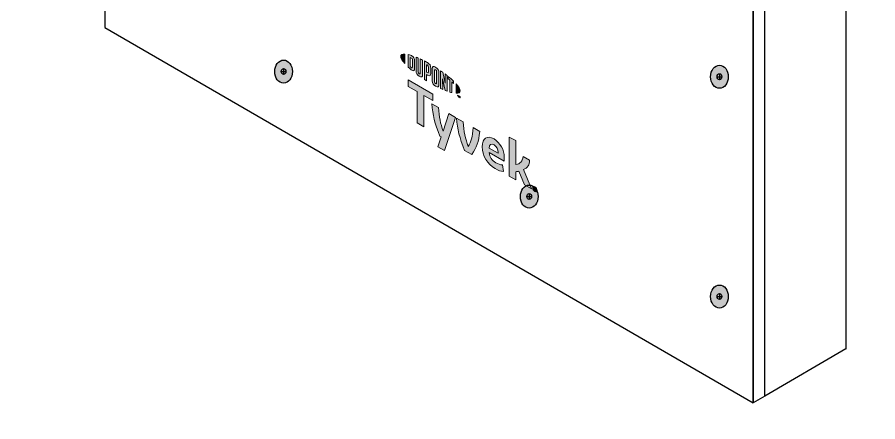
# Model space of a CAD drawing. Extents: x -1279 to 5791, y -3809 to 1769.
# Drawn here: x -799.8 to -443.1, y -3066.6 to -2898.9 of the extents above; entities that cross this region are included whole.
import ezdxf

# ---------------------------------------------------------------- set-up
doc = ezdxf.new("R2010")
doc.units = 0
doc.header["$MEASUREMENT"] = 0
for name, color, linetype, lineweight in [('G-ANNO-TTLB', 7, 'Continuous', 0), ('TYVEK', 7, 'Continuous', 0), ('X-REF - TRACED', 7, 'Continuous', 0)]:
    doc.layers.add(name, color=color, linetype=linetype, lineweight=lineweight)

# ---------------------------------------------------------------- blocks, each defined once
blk = doc.blocks.new('Block_107')
at = {"layer": 'TYVEK', "true_color": 0x003b71, "transparency": 33554687}
h = blk.add_hatch(color=156, dxfattribs=at)
h.dxf.hatch_style = 2
edge = h.paths.add_edge_path()
edge.add_ellipse((-689.4, -2921.45), major_axis=(0, 4.78), ratio=0.766948, start_angle=0, end_angle=360)
h = blk.add_hatch(color=156, dxfattribs=at)
h.dxf.hatch_style = 2
edge = h.paths.add_edge_path()
edge.add_ellipse((-508.73, -2923.59), major_axis=(0, 4.78), ratio=0.766948, start_angle=0, end_angle=360)
h = blk.add_hatch(color=156, dxfattribs=at)
h.dxf.hatch_style = 2
edge = h.paths.add_edge_path()
edge.add_ellipse((-587.6, -2973.26), major_axis=(0, 4.78), ratio=0.766948, start_angle=0, end_angle=360)
h = blk.add_hatch(color=156, dxfattribs=at)
h.dxf.hatch_style = 2
edge = h.paths.add_edge_path()
edge.add_ellipse((-508.73, -3014.7), major_axis=(0, 4.78), ratio=0.766948, start_angle=0, end_angle=360)
at = {"layer": 'TYVEK', "color": 18, "lineweight": 25, "true_color": 0x080808}
for p, q in [((-689.4, -2920.18), (-689.4, -2922.65)), ((-690.37, -2921.42), (-688.42, -2921.42)), ((-509.7, -2923.56), (-507.75, -2923.56)), ((-508.73, -2922.33), (-508.73, -2924.8)), ((-588.58, -2973.23), (-586.63, -2973.23)), ((-587.6, -2971.99), (-587.6, -2974.46)), ((-508.73, -3013.44), (-508.73, -3015.91)), ((-509.7, -3014.67), (-507.75, -3014.67))]:
    blk.add_line(p, q, dxfattribs=at)
at = {"layer": 'TYVEK', "color": 18, "lineweight": 25, "true_color": 0x000000}
for centre in [(-689.4, -2921.45), (-508.73, -2923.59), (-587.6, -2973.26), (-508.73, -3014.7)]:
    blk.add_ellipse(centre, major_axis=(0, 4.78), ratio=0.766948, dxfattribs=at)
at = {"layer": 'TYVEK', "color": 18, "lineweight": 25, "true_color": 0x080808}
for centre in [(-689.4, -2921.42), (-508.73, -2923.56), (-587.6, -2973.23), (-508.73, -3014.67)]:
    blk.add_ellipse(centre, major_axis=(0, 1.23), ratio=0.788846, dxfattribs=at)
blk = doc.blocks.new('Block_471')
at = {"layer": 'X-REF - TRACED', "true_color": 0x848484, "transparency": 33554687}
h = blk.add_hatch(color=252, dxfattribs=at)
h.dxf.hatch_style = 2
edge = h.paths.add_edge_path()
edge.add_spline(control_points=[(-640.86, -2915.19), (-640.86, -2915.92), (-640.25, -2916.95), (-639.18, -2918.14), (-639.18, -2918.14), (-639.18, -2914.2), (-639.18, -2914.2), (-640.25, -2914.16), (-640.86, -2914.48), (-640.86, -2915.19)], knot_values=[0, 0, 0, 0, 1, 1, 1, 2, 2, 2, 3, 3, 3, 3], degree=3, periodic=0)
h = blk.add_hatch(color=252, dxfattribs=at)
h.dxf.hatch_style = 2
edge = h.paths.add_edge_path()
edge.add_spline(control_points=[(-635.97, -2919.62), (-635.97, -2919.93), (-636.13, -2919.94), (-636.32, -2919.83), (-636.47, -2919.74), (-636.7, -2919.55), (-636.88, -2919.38), (-636.88, -2919.38), (-636.88, -2915.61), (-636.88, -2915.61), (-636.7, -2915.66), (-636.47, -2915.73), (-636.32, -2915.82), (-636.13, -2915.93), (-635.97, -2916.12), (-635.97, -2916.42), (-635.97, -2916.42), (-635.97, -2919.62), (-635.97, -2919.62)], knot_values=[0, 0, 0, 0, 1, 1, 1, 2, 2, 2, 3, 3, 3, 4, 4, 4, 5, 5, 5, 6, 6, 6, 6], degree=3, periodic=0)
edge = h.paths.add_edge_path()
edge.add_spline(control_points=[(-636.2, -2914.91), (-636.49, -2914.73), (-636.92, -2914.59), (-637.7, -2914.41), (-637.7, -2914.41), (-637.7, -2919.64), (-637.7, -2919.64), (-637.02, -2920.27), (-636.49, -2920.71), (-636.2, -2920.88), (-635.51, -2921.28), (-635.12, -2921.02), (-635.12, -2920.25), (-635.12, -2920.25), (-635.12, -2916.78), (-635.12, -2916.78), (-635.12, -2916.01), (-635.51, -2915.3), (-636.2, -2914.91)], knot_values=[0, 0, 0, 0, 1, 1, 1, 2, 2, 2, 3, 3, 3, 4, 4, 4, 5, 5, 5, 6, 6, 6, 6], degree=3, periodic=0)
h = blk.add_hatch(color=252, dxfattribs=at)
h.dxf.hatch_style = 2
edge = h.paths.add_edge_path()
edge.add_spline(control_points=[(-632.73, -2922.11), (-632.73, -2922.41), (-632.82, -2922.55), (-633.15, -2922.31), (-633.47, -2922.08), (-633.56, -2921.88), (-633.56, -2921.52), (-633.56, -2921.52), (-633.56, -2915.83), (-633.56, -2915.83), (-633.78, -2915.73), (-634.25, -2915.53), (-634.46, -2915.45), (-634.46, -2915.45), (-634.46, -2921.2), (-634.46, -2921.2), (-634.46, -2922.12), (-634.07, -2922.7), (-633.15, -2923.35), (-632.31, -2923.95), (-631.79, -2923.76), (-631.79, -2922.74), (-631.79, -2922.74), (-631.79, -2916.66), (-631.79, -2916.66), (-631.97, -2916.57), (-632.54, -2916.3), (-632.73, -2916.21), (-632.73, -2916.21), (-632.73, -2922.11), (-632.73, -2922.11)], knot_values=[0, 0, 0, 0, 1, 1, 1, 2, 2, 2, 3, 3, 3, 4, 4, 4, 5, 5, 5, 6, 6, 6, 7, 7, 7, 8, 8, 8, 9, 9, 9, 10, 10, 10, 10], degree=3, periodic=0)
h = blk.add_hatch(color=252, dxfattribs=at)
h.dxf.hatch_style = 2
edge = h.paths.add_edge_path()
edge.add_spline(control_points=[(-629.31, -2921.58), (-629.31, -2921.91), (-629.41, -2922.02), (-629.79, -2921.8), (-629.79, -2921.8), (-630.12, -2921.61), (-630.12, -2921.61), (-630.12, -2921.61), (-630.12, -2918.59), (-630.12, -2918.59), (-629.98, -2918.67), (-629.9, -2918.71), (-629.81, -2918.76), (-629.4, -2919), (-629.31, -2919.23), (-629.31, -2919.57), (-629.31, -2919.57), (-629.31, -2921.58), (-629.31, -2921.58)], knot_values=[0, 0, 0, 0, 1, 1, 1, 2, 2, 2, 3, 3, 3, 4, 4, 4, 5, 5, 5, 6, 6, 6, 6], degree=3, periodic=0)
edge = h.paths.add_edge_path()
edge.add_spline(control_points=[(-629.75, -2917.73), (-629.92, -2917.63), (-630.51, -2917.31), (-631.06, -2917.03), (-631.06, -2917.03), (-631.06, -2924.69), (-631.06, -2924.69), (-630.87, -2924.81), (-630.39, -2925.12), (-630.12, -2925.28), (-630.12, -2925.28), (-630.12, -2922.68), (-630.12, -2922.68), (-630.12, -2922.68), (-629.75, -2922.89), (-629.75, -2922.89), (-628.77, -2923.45), (-628.36, -2923.18), (-628.36, -2922.21), (-628.36, -2922.21), (-628.36, -2919.96), (-628.36, -2919.96), (-628.36, -2919.01), (-628.82, -2918.27), (-629.75, -2917.73)], knot_values=[0, 0, 0, 0, 1, 1, 1, 2, 2, 2, 3, 3, 3, 4, 4, 4, 5, 5, 5, 6, 6, 6, 7, 7, 7, 8, 8, 8, 8], degree=3, periodic=0)
h = blk.add_hatch(color=252, dxfattribs=at)
h.dxf.hatch_style = 2
edge = h.paths.add_edge_path()
edge.add_spline(control_points=[(-625.96, -2926.19), (-625.96, -2926.49), (-626.05, -2926.6), (-626.38, -2926.42), (-626.72, -2926.23), (-626.82, -2926.01), (-626.82, -2925.7), (-626.82, -2925.7), (-626.82, -2920.93), (-626.82, -2920.93), (-626.82, -2920.61), (-626.72, -2920.49), (-626.38, -2920.7), (-626.05, -2920.91), (-625.96, -2921.12), (-625.96, -2921.42), (-625.96, -2921.42), (-625.96, -2926.19), (-625.96, -2926.19)], knot_values=[0, 0, 0, 0, 1, 1, 1, 2, 2, 2, 3, 3, 3, 4, 4, 4, 5, 5, 5, 6, 6, 6, 6], degree=3, periodic=0)
edge = h.paths.add_edge_path()
edge.add_spline(control_points=[(-626.38, -2919.63), (-627.25, -2919.08), (-627.77, -2919.22), (-627.77, -2920.23), (-627.77, -2920.23), (-627.77, -2925.24), (-627.77, -2925.24), (-627.77, -2926.3), (-627.3, -2927.01), (-626.38, -2927.49), (-625.48, -2927.97), (-625.01, -2927.85), (-625.01, -2926.72), (-625.01, -2926.72), (-625.01, -2921.94), (-625.01, -2921.94), (-625.01, -2920.86), (-625.44, -2920.23), (-626.38, -2919.63)], knot_values=[0, 0, 0, 0, 1, 1, 1, 2, 2, 2, 3, 3, 3, 4, 4, 4, 5, 5, 5, 6, 6, 6, 6], degree=3, periodic=0)
h = blk.add_hatch(color=252, dxfattribs=at)
h.dxf.hatch_style = 2
edge = h.paths.add_edge_path()
edge.add_spline(control_points=[(-622.41, -2926.19), (-622.41, -2926.19), (-623.45, -2921.7), (-623.45, -2921.7), (-623.73, -2921.49), (-624.08, -2921.25), (-624.34, -2921.07), (-624.34, -2921.07), (-624.34, -2928.41), (-624.34, -2928.41), (-624.15, -2928.5), (-623.68, -2928.71), (-623.44, -2928.82), (-623.44, -2928.82), (-623.51, -2924.45), (-623.51, -2924.45), (-623.51, -2924.45), (-622.41, -2929.24), (-622.41, -2929.24), (-622.18, -2929.33), (-621.83, -2929.46), (-621.61, -2929.54), (-621.61, -2929.54), (-621.61, -2923.09), (-621.61, -2923.09), (-621.84, -2922.9), (-622.27, -2922.57), (-622.47, -2922.42), (-622.47, -2922.42), (-622.41, -2926.19), (-622.41, -2926.19)], knot_values=[0, 0, 0, 0, 1, 1, 1, 2, 2, 2, 3, 3, 3, 4, 4, 4, 5, 5, 5, 6, 6, 6, 7, 7, 7, 8, 8, 8, 9, 9, 9, 10, 10, 10, 10], degree=3, periodic=0)
h = blk.add_hatch(color=252, dxfattribs=at)
h.dxf.hatch_style = 2
edge = h.paths.add_edge_path()
edge.add_spline(control_points=[(-621.14, -2924.49), (-620.91, -2924.67), (-620.68, -2924.85), (-620.46, -2925.04), (-620.46, -2925.04), (-620.46, -2929.92), (-620.46, -2929.92), (-620.26, -2929.99), (-619.88, -2930.09), (-619.62, -2930.15), (-619.62, -2930.15), (-619.62, -2925.75), (-619.62, -2925.75), (-619.38, -2925.97), (-619.15, -2926.17), (-618.94, -2926.36), (-618.94, -2926.36), (-618.94, -2925.42), (-618.94, -2925.42), (-619.6, -2924.77), (-620.31, -2924.15), (-621.14, -2923.47), (-621.14, -2923.47), (-621.14, -2924.49), (-621.14, -2924.49)], knot_values=[0, 0, 0, 0, 1, 1, 1, 2, 2, 2, 3, 3, 3, 4, 4, 4, 5, 5, 5, 6, 6, 6, 7, 7, 7, 8, 8, 8, 8], degree=3, periodic=0)
h = blk.add_hatch(color=252, dxfattribs=at)
h.dxf.hatch_style = 2
edge = h.paths.add_edge_path()
edge.add_spline(control_points=[(-616.25, -2929.4), (-616.25, -2930.12), (-616.86, -2930.45), (-617.93, -2930.41), (-617.93, -2930.41), (-617.93, -2926.47), (-617.93, -2926.47), (-616.86, -2927.66), (-616.25, -2928.68), (-616.25, -2929.4)], knot_values=[0, 0, 0, 0, 1, 1, 1, 2, 2, 2, 3, 3, 3, 3], degree=3, periodic=0)
h = blk.add_hatch(color=252, dxfattribs=at)
h.dxf.hatch_style = 2
edge = h.paths.add_edge_path()
edge.add_spline(control_points=[(-616.75, -2931.49), (-616.75, -2931.49), (-616.65, -2931.54), (-616.65, -2931.54), (-616.65, -2931.54), (-616.5, -2931.9), (-616.5, -2931.9), (-616.5, -2931.9), (-616.35, -2931.72), (-616.35, -2931.72), (-616.35, -2931.72), (-616.25, -2931.77), (-616.25, -2931.77), (-616.25, -2931.77), (-616.25, -2932.34), (-616.25, -2932.34), (-616.25, -2932.34), (-616.34, -2932.29), (-616.34, -2932.29), (-616.34, -2932.29), (-616.34, -2931.88), (-616.34, -2931.88), (-616.34, -2931.88), (-616.49, -2932.07), (-616.49, -2932.07), (-616.49, -2932.07), (-616.5, -2932.06), (-616.5, -2932.06), (-616.5, -2932.06), (-616.66, -2931.7), (-616.66, -2931.7), (-616.66, -2931.7), (-616.66, -2932.11), (-616.66, -2932.11), (-616.66, -2932.11), (-616.75, -2932.05), (-616.75, -2932.05), (-616.75, -2932.05), (-616.75, -2931.49), (-616.75, -2931.49)], knot_values=[0, 0, 0, 0, 1, 1, 1, 2, 2, 2, 3, 3, 3, 4, 4, 4, 5, 5, 5, 6, 6, 6, 7, 7, 7, 8, 8, 8, 9, 9, 9, 10, 10, 10, 11, 11, 11, 12, 12, 12, 13, 13, 13, 13], degree=3, periodic=0)
edge = h.paths.add_edge_path()
edge.add_spline(control_points=[(-617.1, -2931.38), (-617.1, -2931.38), (-617.26, -2931.29), (-617.26, -2931.29), (-617.26, -2931.29), (-617.26, -2931.19), (-617.26, -2931.19), (-617.26, -2931.19), (-616.86, -2931.42), (-616.86, -2931.42), (-616.86, -2931.42), (-616.86, -2931.52), (-616.86, -2931.52), (-616.86, -2931.52), (-617.01, -2931.44), (-617.01, -2931.44), (-617.01, -2931.44), (-617.01, -2931.9), (-617.01, -2931.9), (-617.01, -2931.9), (-617.1, -2931.85), (-617.1, -2931.85), (-617.1, -2931.85), (-617.1, -2931.38), (-617.1, -2931.38)], knot_values=[0, 0, 0, 0, 1, 1, 1, 2, 2, 2, 3, 3, 3, 4, 4, 4, 5, 5, 5, 6, 6, 6, 7, 7, 7, 8, 8, 8, 8], degree=3, periodic=0)
at = {"layer": 'X-REF - TRACED'}
for points, knots in [([(-640.86, -2915.19), (-640.86, -2915.92), (-640.25, -2916.95), (-639.18, -2918.14), (-639.18, -2918.14), (-639.18, -2914.2), (-639.18, -2914.2), (-640.25, -2914.16), (-640.86, -2914.48), (-640.86, -2915.19)], [0, 0, 0, 0, 1, 1, 1, 2, 2, 2, 3, 3, 3, 3]), ([(-636.2, -2914.91), (-636.49, -2914.73), (-636.92, -2914.59), (-637.7, -2914.41), (-637.7, -2914.41), (-637.7, -2919.64), (-637.7, -2919.64), (-637.02, -2920.27), (-636.49, -2920.71), (-636.2, -2920.88), (-635.51, -2921.28), (-635.12, -2921.02), (-635.12, -2920.25), (-635.12, -2920.25), (-635.12, -2916.78), (-635.12, -2916.78), (-635.12, -2916.01), (-635.51, -2915.3), (-636.2, -2914.91)], [0, 0, 0, 0, 1, 1, 1, 2, 2, 2, 3, 3, 3, 4, 4, 4, 5, 5, 5, 6, 6, 6, 6]), ([(-635.97, -2919.62), (-635.97, -2919.93), (-636.13, -2919.94), (-636.32, -2919.83), (-636.47, -2919.74), (-636.7, -2919.55), (-636.88, -2919.38), (-636.88, -2919.38), (-636.88, -2915.61), (-636.88, -2915.61), (-636.7, -2915.66), (-636.47, -2915.73), (-636.32, -2915.82), (-636.13, -2915.93), (-635.97, -2916.12), (-635.97, -2916.42), (-635.97, -2916.42), (-635.97, -2919.62), (-635.97, -2919.62)], [0, 0, 0, 0, 1, 1, 1, 2, 2, 2, 3, 3, 3, 4, 4, 4, 5, 5, 5, 6, 6, 6, 6]), ([(-632.73, -2922.11), (-632.73, -2922.41), (-632.82, -2922.55), (-633.15, -2922.31), (-633.47, -2922.08), (-633.56, -2921.88), (-633.56, -2921.52), (-633.56, -2921.52), (-633.56, -2915.83), (-633.56, -2915.83), (-633.78, -2915.73), (-634.25, -2915.53), (-634.46, -2915.45), (-634.46, -2915.45), (-634.46, -2921.2), (-634.46, -2921.2), (-634.46, -2922.12), (-634.07, -2922.7), (-633.15, -2923.35), (-632.31, -2923.95), (-631.79, -2923.76), (-631.79, -2922.74), (-631.79, -2922.74), (-631.79, -2916.66), (-631.79, -2916.66), (-631.97, -2916.57), (-632.54, -2916.3), (-632.73, -2916.21), (-632.73, -2916.21), (-632.73, -2922.11), (-632.73, -2922.11)], [0, 0, 0, 0, 1, 1, 1, 2, 2, 2, 3, 3, 3, 4, 4, 4, 5, 5, 5, 6, 6, 6, 7, 7, 7, 8, 8, 8, 9, 9, 9, 10, 10, 10, 10]), ([(-629.75, -2917.73), (-629.92, -2917.63), (-630.51, -2917.31), (-631.06, -2917.03), (-631.06, -2917.03), (-631.06, -2924.69), (-631.06, -2924.69), (-630.87, -2924.81), (-630.39, -2925.12), (-630.12, -2925.28), (-630.12, -2925.28), (-630.12, -2922.68), (-630.12, -2922.68), (-630.12, -2922.68), (-629.75, -2922.89), (-629.75, -2922.89), (-628.77, -2923.45), (-628.36, -2923.18), (-628.36, -2922.21), (-628.36, -2922.21), (-628.36, -2919.96), (-628.36, -2919.96), (-628.36, -2919.01), (-628.82, -2918.27), (-629.75, -2917.73)], [0, 0, 0, 0, 1, 1, 1, 2, 2, 2, 3, 3, 3, 4, 4, 4, 5, 5, 5, 6, 6, 6, 7, 7, 7, 8, 8, 8, 8]), ([(-629.31, -2921.58), (-629.31, -2921.91), (-629.41, -2922.02), (-629.79, -2921.8), (-629.79, -2921.8), (-630.12, -2921.61), (-630.12, -2921.61), (-630.12, -2921.61), (-630.12, -2918.59), (-630.12, -2918.59), (-629.98, -2918.67), (-629.9, -2918.71), (-629.81, -2918.76), (-629.4, -2919), (-629.31, -2919.23), (-629.31, -2919.57), (-629.31, -2919.57), (-629.31, -2921.58), (-629.31, -2921.58)], [0, 0, 0, 0, 1, 1, 1, 2, 2, 2, 3, 3, 3, 4, 4, 4, 5, 5, 5, 6, 6, 6, 6]), ([(-626.38, -2919.63), (-627.25, -2919.08), (-627.77, -2919.22), (-627.77, -2920.23), (-627.77, -2920.23), (-627.77, -2925.24), (-627.77, -2925.24), (-627.77, -2926.3), (-627.3, -2927.01), (-626.38, -2927.49), (-625.48, -2927.97), (-625.01, -2927.85), (-625.01, -2926.72), (-625.01, -2926.72), (-625.01, -2921.94), (-625.01, -2921.94), (-625.01, -2920.86), (-625.44, -2920.23), (-626.38, -2919.63)], [0, 0, 0, 0, 1, 1, 1, 2, 2, 2, 3, 3, 3, 4, 4, 4, 5, 5, 5, 6, 6, 6, 6]), ([(-625.96, -2926.19), (-625.96, -2926.49), (-626.05, -2926.6), (-626.38, -2926.42), (-626.72, -2926.23), (-626.82, -2926.01), (-626.82, -2925.7), (-626.82, -2925.7), (-626.82, -2920.93), (-626.82, -2920.93), (-626.82, -2920.61), (-626.72, -2920.49), (-626.38, -2920.7), (-626.05, -2920.91), (-625.96, -2921.12), (-625.96, -2921.42), (-625.96, -2921.42), (-625.96, -2926.19), (-625.96, -2926.19)], [0, 0, 0, 0, 1, 1, 1, 2, 2, 2, 3, 3, 3, 4, 4, 4, 5, 5, 5, 6, 6, 6, 6]), ([(-622.41, -2926.19), (-622.41, -2926.19), (-623.45, -2921.7), (-623.45, -2921.7), (-623.73, -2921.49), (-624.08, -2921.25), (-624.34, -2921.07), (-624.34, -2921.07), (-624.34, -2928.41), (-624.34, -2928.41), (-624.15, -2928.5), (-623.68, -2928.71), (-623.44, -2928.82), (-623.44, -2928.82), (-623.51, -2924.45), (-623.51, -2924.45), (-623.51, -2924.45), (-622.41, -2929.24), (-622.41, -2929.24), (-622.18, -2929.33), (-621.83, -2929.46), (-621.61, -2929.54), (-621.61, -2929.54), (-621.61, -2923.09), (-621.61, -2923.09), (-621.84, -2922.9), (-622.27, -2922.57), (-622.47, -2922.42), (-622.47, -2922.42), (-622.41, -2926.19), (-622.41, -2926.19)], [0, 0, 0, 0, 1, 1, 1, 2, 2, 2, 3, 3, 3, 4, 4, 4, 5, 5, 5, 6, 6, 6, 7, 7, 7, 8, 8, 8, 9, 9, 9, 10, 10, 10, 10]), ([(-621.14, -2924.49), (-620.91, -2924.67), (-620.68, -2924.85), (-620.46, -2925.04), (-620.46, -2925.04), (-620.46, -2929.92), (-620.46, -2929.92), (-620.26, -2929.99), (-619.88, -2930.09), (-619.62, -2930.15), (-619.62, -2930.15), (-619.62, -2925.75), (-619.62, -2925.75), (-619.38, -2925.97), (-619.15, -2926.17), (-618.94, -2926.36), (-618.94, -2926.36), (-618.94, -2925.42), (-618.94, -2925.42), (-619.6, -2924.77), (-620.31, -2924.15), (-621.14, -2923.47), (-621.14, -2923.47), (-621.14, -2924.49), (-621.14, -2924.49)], [0, 0, 0, 0, 1, 1, 1, 2, 2, 2, 3, 3, 3, 4, 4, 4, 5, 5, 5, 6, 6, 6, 7, 7, 7, 8, 8, 8, 8]), ([(-616.25, -2929.4), (-616.25, -2930.12), (-616.86, -2930.45), (-617.93, -2930.41), (-617.93, -2930.41), (-617.93, -2926.47), (-617.93, -2926.47), (-616.86, -2927.66), (-616.25, -2928.68), (-616.25, -2929.4)], [0, 0, 0, 0, 1, 1, 1, 2, 2, 2, 3, 3, 3, 3]), ([(-617.1, -2931.38), (-617.1, -2931.38), (-617.26, -2931.29), (-617.26, -2931.29), (-617.26, -2931.29), (-617.26, -2931.19), (-617.26, -2931.19), (-617.26, -2931.19), (-616.86, -2931.42), (-616.86, -2931.42), (-616.86, -2931.42), (-616.86, -2931.52), (-616.86, -2931.52), (-616.86, -2931.52), (-617.01, -2931.44), (-617.01, -2931.44), (-617.01, -2931.44), (-617.01, -2931.9), (-617.01, -2931.9), (-617.01, -2931.9), (-617.1, -2931.85), (-617.1, -2931.85), (-617.1, -2931.85), (-617.1, -2931.38), (-617.1, -2931.38)], [0, 0, 0, 0, 1, 1, 1, 2, 2, 2, 3, 3, 3, 4, 4, 4, 5, 5, 5, 6, 6, 6, 7, 7, 7, 8, 8, 8, 8]), ([(-616.75, -2931.49), (-616.75, -2931.49), (-616.65, -2931.54), (-616.65, -2931.54), (-616.65, -2931.54), (-616.5, -2931.9), (-616.5, -2931.9), (-616.5, -2931.9), (-616.35, -2931.72), (-616.35, -2931.72), (-616.35, -2931.72), (-616.25, -2931.77), (-616.25, -2931.77), (-616.25, -2931.77), (-616.25, -2932.34), (-616.25, -2932.34), (-616.25, -2932.34), (-616.34, -2932.29), (-616.34, -2932.29), (-616.34, -2932.29), (-616.34, -2931.88), (-616.34, -2931.88), (-616.34, -2931.88), (-616.49, -2932.07), (-616.49, -2932.07), (-616.49, -2932.07), (-616.5, -2932.06), (-616.5, -2932.06), (-616.5, -2932.06), (-616.66, -2931.7), (-616.66, -2931.7), (-616.66, -2931.7), (-616.66, -2932.11), (-616.66, -2932.11), (-616.66, -2932.11), (-616.75, -2932.05), (-616.75, -2932.05), (-616.75, -2932.05), (-616.75, -2931.49), (-616.75, -2931.49)], [0, 0, 0, 0, 1, 1, 1, 2, 2, 2, 3, 3, 3, 4, 4, 4, 5, 5, 5, 6, 6, 6, 7, 7, 7, 8, 8, 8, 9, 9, 9, 10, 10, 10, 11, 11, 11, 12, 12, 12, 13, 13, 13, 13])]:
    blk.add_open_spline(points, degree=3, knots=knots, dxfattribs=at)
blk = doc.blocks.new('Block_475')
at = {"layer": 'X-REF - TRACED', "true_color": 0x848484, "transparency": 33554687}
h = blk.add_hatch(color=252, dxfattribs=at)
h.dxf.hatch_style = 2
h.paths.add_polyline_path([(-627.6, -2930.73), (-637.7, -2924.9), (-637.7, -2927.64), (-634.05, -2929.75), (-634.05, -2942.74), (-631.25, -2944.36), (-631.25, -2931.36), (-627.6, -2933.47)])
h = blk.add_hatch(color=252, dxfattribs=at)
h.dxf.hatch_style = 2
edge = h.paths.add_edge_path()
edge.add_spline(control_points=[(-610.81, -2944.67), (-610.99, -2948.41), (-611.73, -2950.59), (-612.89, -2952.46), (-614.01, -2949.28), (-614.73, -2946.25), (-614.95, -2942.28), (-614.95, -2942.28), (-617.68, -2940.71), (-617.68, -2940.71), (-617.38, -2945.4), (-616.5, -2948.81), (-614.38, -2954.1), (-614.38, -2954.1), (-611.38, -2955.83), (-611.38, -2955.83), (-609.34, -2952.94), (-608.5, -2950.53), (-608.1, -2946.23), (-608.1, -2946.23), (-610.81, -2944.67), (-610.81, -2944.67)], knot_values=[0, 0, 0, 0, 1, 1, 1, 2, 2, 2, 3, 3, 3, 4, 4, 4, 5, 5, 5, 6, 6, 6, 7, 7, 7, 7], degree=3, periodic=0)
h = blk.add_hatch(color=252, dxfattribs=at)
h.dxf.hatch_style = 2
edge = h.paths.add_edge_path()
edge.add_spline(control_points=[(-604.24, -2953.12), (-604.24, -2953.12), (-600.51, -2955.27), (-600.51, -2955.27), (-600.51, -2955.27), (-600.51, -2955), (-600.51, -2955), (-600.51, -2953.74), (-601.1, -2952.48), (-602.18, -2951.86), (-603.32, -2951.2), (-604.06, -2951.69), (-604.24, -2953.12)], knot_values=[0, 0, 0, 0, 1, 1, 1, 2, 2, 2, 3, 3, 3, 4, 4, 4, 4], degree=3, periodic=0)
edge = h.paths.add_edge_path()
edge.add_spline(control_points=[(-598.3, -2962.89), (-599.16, -2962.84), (-600.44, -2962.42), (-601.73, -2961.67), (-604.89, -2959.85), (-607.05, -2956.31), (-607.05, -2952.58), (-607.05, -2949), (-605.06, -2947.72), (-602.18, -2949.38), (-599.61, -2950.87), (-597.92, -2953.93), (-597.92, -2956.95), (-597.92, -2957.62), (-597.96, -2958.18), (-598, -2958.61), (-598, -2958.61), (-604.2, -2955.03), (-604.2, -2955.03), (-603.95, -2956.98), (-603.02, -2958.32), (-601.46, -2959.22), (-600.49, -2959.78), (-599.57, -2960.06), (-598.73, -2960.15), (-598.73, -2960.15), (-598.3, -2962.89), (-598.3, -2962.89)], knot_values=[0, 0, 0, 0, 1, 1, 1, 2, 2, 2, 3, 3, 3, 4, 4, 4, 5, 5, 5, 6, 6, 6, 7, 7, 7, 8, 8, 8, 9, 9, 9, 9], degree=3, periodic=0)
h = blk.add_hatch(color=252, dxfattribs=at)
h.dxf.hatch_style = 2
edge = h.paths.add_edge_path()
edge.add_spline(control_points=[(-589.9, -2962.09), (-589.9, -2962.09), (-586.65, -2970.11), (-586.65, -2970.11), (-586.65, -2970.11), (-589.59, -2968.41), (-589.59, -2968.41), (-589.59, -2968.41), (-591.84, -2962.73), (-591.84, -2962.73), (-592.26, -2962.83), (-592.69, -2962.91), (-593.16, -2962.98), (-593.16, -2962.98), (-593.16, -2966.35), (-593.16, -2966.35), (-593.16, -2966.35), (-595.87, -2964.79), (-595.87, -2964.79), (-595.87, -2964.79), (-595.87, -2948.67), (-595.87, -2948.67), (-595.87, -2948.67), (-593.16, -2950.07), (-593.16, -2950.07), (-593.16, -2950.07), (-593.16, -2959.99), (-593.16, -2959.99), (-591.32, -2959.68), (-590.41, -2958.63), (-590.1, -2956.63), (-590.1, -2956.63), (-587.41, -2958.18), (-587.41, -2958.18), (-587.47, -2960.08), (-588.33, -2961.31), (-589.9, -2962.09)], knot_values=[0, 0, 0, 0, 1, 1, 1, 2, 2, 2, 3, 3, 3, 4, 4, 4, 5, 5, 5, 6, 6, 6, 7, 7, 7, 8, 8, 8, 9, 9, 9, 10, 10, 10, 11, 11, 11, 12, 12, 12, 12], degree=3, periodic=0)
at = {"layer": 'X-REF - TRACED'}
blk.add_lwpolyline([(-627.6, -2930.73), (-637.7, -2924.9), (-637.7, -2927.64), (-634.05, -2929.75), (-634.05, -2942.74), (-631.25, -2944.36), (-631.25, -2931.36), (-627.6, -2933.47)], close=True, dxfattribs=at)
for points, knots in [([(-610.81, -2944.67), (-610.99, -2948.41), (-611.73, -2950.59), (-612.89, -2952.46), (-614.01, -2949.28), (-614.73, -2946.25), (-614.95, -2942.28), (-614.95, -2942.28), (-617.68, -2940.71), (-617.68, -2940.71), (-617.38, -2945.4), (-616.5, -2948.81), (-614.38, -2954.1), (-614.38, -2954.1), (-611.38, -2955.83), (-611.38, -2955.83), (-609.34, -2952.94), (-608.5, -2950.53), (-608.1, -2946.23), (-608.1, -2946.23), (-610.81, -2944.67), (-610.81, -2944.67)], [0, 0, 0, 0, 1, 1, 1, 2, 2, 2, 3, 3, 3, 4, 4, 4, 5, 5, 5, 6, 6, 6, 7, 7, 7, 7]), ([(-598.3, -2962.89), (-599.16, -2962.84), (-600.44, -2962.42), (-601.73, -2961.67), (-604.89, -2959.85), (-607.05, -2956.31), (-607.05, -2952.58), (-607.05, -2949), (-605.06, -2947.72), (-602.18, -2949.38), (-599.61, -2950.87), (-597.92, -2953.93), (-597.92, -2956.95), (-597.92, -2957.62), (-597.96, -2958.18), (-598, -2958.61), (-598, -2958.61), (-604.2, -2955.03), (-604.2, -2955.03), (-603.95, -2956.98), (-603.02, -2958.32), (-601.46, -2959.22), (-600.49, -2959.78), (-599.57, -2960.06), (-598.73, -2960.15), (-598.73, -2960.15), (-598.3, -2962.89), (-598.3, -2962.89)], [0, 0, 0, 0, 1, 1, 1, 2, 2, 2, 3, 3, 3, 4, 4, 4, 5, 5, 5, 6, 6, 6, 7, 7, 7, 8, 8, 8, 9, 9, 9, 9]), ([(-589.9, -2962.09), (-589.9, -2962.09), (-586.65, -2970.11), (-586.65, -2970.11), (-586.65, -2970.11), (-589.59, -2968.41), (-589.59, -2968.41), (-589.59, -2968.41), (-591.84, -2962.73), (-591.84, -2962.73), (-592.26, -2962.83), (-592.69, -2962.91), (-593.16, -2962.98), (-593.16, -2962.98), (-593.16, -2966.35), (-593.16, -2966.35), (-593.16, -2966.35), (-595.87, -2964.79), (-595.87, -2964.79), (-595.87, -2964.79), (-595.87, -2948.67), (-595.87, -2948.67), (-595.87, -2948.67), (-593.16, -2950.07), (-593.16, -2950.07), (-593.16, -2950.07), (-593.16, -2959.99), (-593.16, -2959.99), (-591.32, -2959.68), (-590.41, -2958.63), (-590.1, -2956.63), (-590.1, -2956.63), (-587.41, -2958.18), (-587.41, -2958.18), (-587.47, -2960.08), (-588.33, -2961.31), (-589.9, -2962.09)], [0, 0, 0, 0, 1, 1, 1, 2, 2, 2, 3, 3, 3, 4, 4, 4, 5, 5, 5, 6, 6, 6, 7, 7, 7, 8, 8, 8, 9, 9, 9, 10, 10, 10, 11, 11, 11, 12, 12, 12, 12]), ([(-604.24, -2953.12), (-604.24, -2953.12), (-600.51, -2955.27), (-600.51, -2955.27), (-600.51, -2955.27), (-600.51, -2955), (-600.51, -2955), (-600.51, -2953.74), (-601.1, -2952.48), (-602.18, -2951.86), (-603.32, -2951.2), (-604.06, -2951.69), (-604.24, -2953.12)], [0, 0, 0, 0, 1, 1, 1, 2, 2, 2, 3, 3, 3, 4, 4, 4, 4])]:
    blk.add_open_spline(points, degree=3, knots=knots, dxfattribs=at)
blk = doc.blocks.new('Block_474')
at = {"layer": 'X-REF - TRACED', "true_color": 0x848484, "transparency": 33554687}
h = blk.add_hatch(color=252, dxfattribs=at)
h.dxf.hatch_style = 2
edge = h.paths.add_edge_path()
edge.add_spline(control_points=[(-620.86, -2938.87), (-620.86, -2938.87), (-623.29, -2946.11), (-623.29, -2946.11), (-624.33, -2943.08), (-625, -2940.15), (-625.2, -2936.36), (-625.2, -2936.36), (-627.93, -2934.79), (-627.93, -2934.79), (-627.64, -2939.48), (-626.75, -2942.89), (-624.63, -2948.18), (-624.63, -2948.18), (-624.09, -2948.49), (-624.09, -2948.49), (-624.09, -2948.49), (-625.48, -2952.64), (-625.48, -2952.64), (-625.48, -2952.64), (-622.77, -2954.2), (-622.77, -2954.2), (-622.77, -2954.2), (-618.16, -2940.43), (-618.16, -2940.43), (-618.16, -2940.43), (-620.86, -2938.87), (-620.86, -2938.87)], knot_values=[0, 0, 0, 0, 1, 1, 1, 2, 2, 2, 3, 3, 3, 4, 4, 4, 5, 5, 5, 6, 6, 6, 7, 7, 7, 8, 8, 8, 9, 9, 9, 9], degree=3, periodic=0)
at = {"layer": 'X-REF - TRACED'}
blk.add_open_spline([(-620.86, -2938.87), (-620.86, -2938.87), (-623.29, -2946.11), (-623.29, -2946.11), (-624.33, -2943.08), (-625, -2940.15), (-625.2, -2936.36), (-625.2, -2936.36), (-627.93, -2934.79), (-627.93, -2934.79), (-627.64, -2939.48), (-626.75, -2942.89), (-624.63, -2948.18), (-624.63, -2948.18), (-624.09, -2948.49), (-624.09, -2948.49), (-624.09, -2948.49), (-625.48, -2952.64), (-625.48, -2952.64), (-625.48, -2952.64), (-622.77, -2954.2), (-622.77, -2954.2), (-622.77, -2954.2), (-618.16, -2940.43), (-618.16, -2940.43), (-618.16, -2940.43), (-620.86, -2938.87), (-620.86, -2938.87)], degree=3, knots=[0, 0, 0, 0, 1, 1, 1, 2, 2, 2, 3, 3, 3, 4, 4, 4, 5, 5, 5, 6, 6, 6, 7, 7, 7, 8, 8, 8, 9, 9, 9, 9], dxfattribs=at)
blk.add_blockref('Block_475', (0, 0), dxfattribs=at)
blk = doc.blocks.new('Block_476')
at = {"layer": 'X-REF - TRACED', "true_color": 0x848484, "transparency": 33554687}
h = blk.add_hatch(color=252, dxfattribs=at)
h.dxf.hatch_style = 2
edge = h.paths.add_edge_path()
edge.add_spline(control_points=[(-585.35, -2969.8), (-585.35, -2969.8), (-585.35, -2970.1), (-585.35, -2970.1), (-585.35, -2970.1), (-585.24, -2970.16), (-585.24, -2970.16), (-585.13, -2970.22), (-585.07, -2970.22), (-585.07, -2970.11), (-585.07, -2970), (-585.13, -2969.93), (-585.24, -2969.87), (-585.24, -2969.87), (-585.35, -2969.8), (-585.35, -2969.8)], knot_values=[0, 0, 0, 0, 1, 1, 1, 2, 2, 2, 3, 3, 3, 4, 4, 4, 5, 5, 5, 5], degree=3, periodic=0)
edge = h.paths.add_edge_path()
edge.add_spline(control_points=[(-585.54, -2969.5), (-585.54, -2969.5), (-585.24, -2969.68), (-585.24, -2969.68), (-585, -2969.82), (-584.88, -2970.01), (-584.88, -2970.22), (-584.88, -2970.36), (-584.94, -2970.43), (-585.05, -2970.42), (-585, -2970.58), (-584.92, -2970.75), (-584.82, -2970.94), (-584.82, -2970.94), (-585.05, -2970.8), (-585.05, -2970.8), (-585.13, -2970.63), (-585.2, -2970.49), (-585.25, -2970.34), (-585.25, -2970.34), (-585.35, -2970.28), (-585.35, -2970.28), (-585.35, -2970.28), (-585.35, -2970.63), (-585.35, -2970.63), (-585.35, -2970.63), (-585.54, -2970.52), (-585.54, -2970.52), (-585.54, -2970.52), (-585.54, -2969.5), (-585.54, -2969.5)], knot_values=[0, 0, 0, 0, 1, 1, 1, 2, 2, 2, 3, 3, 3, 4, 4, 4, 5, 5, 5, 6, 6, 6, 7, 7, 7, 8, 8, 8, 9, 9, 9, 10, 10, 10, 10], degree=3, periodic=0)
edge = h.paths.add_edge_path()
edge.add_spline(control_points=[(-585.23, -2969.42), (-585.65, -2969.18), (-585.9, -2969.32), (-585.9, -2969.83), (-585.9, -2970.34), (-585.65, -2970.76), (-585.23, -2971), (-584.8, -2971.25), (-584.55, -2971.11), (-584.55, -2970.6), (-584.55, -2970.09), (-584.8, -2969.67), (-585.23, -2969.42)], knot_values=[0, 0, 0, 0, 1, 1, 1, 2, 2, 2, 3, 3, 3, 4, 4, 4, 4], degree=3, periodic=0)
edge = h.paths.add_edge_path()
edge.add_spline(control_points=[(-585.23, -2969.22), (-584.7, -2969.52), (-584.35, -2970.11), (-584.35, -2970.72), (-584.35, -2971.32), (-584.7, -2971.5), (-585.23, -2971.2), (-585.76, -2970.89), (-586.1, -2970.32), (-586.1, -2969.71), (-586.1, -2969.1), (-585.75, -2968.91), (-585.23, -2969.22)], knot_values=[0, 0, 0, 0, 1, 1, 1, 2, 2, 2, 3, 3, 3, 4, 4, 4, 4], degree=3, periodic=0)
at = {"layer": 'X-REF - TRACED'}
for points, knots in [([(-585.23, -2969.22), (-584.7, -2969.52), (-584.35, -2970.11), (-584.35, -2970.72), (-584.35, -2971.32), (-584.7, -2971.5), (-585.23, -2971.2), (-585.76, -2970.89), (-586.1, -2970.32), (-586.1, -2969.71), (-586.1, -2969.1), (-585.75, -2968.91), (-585.23, -2969.22)], [0, 0, 0, 0, 1, 1, 1, 2, 2, 2, 3, 3, 3, 4, 4, 4, 4]), ([(-585.23, -2969.42), (-585.65, -2969.18), (-585.9, -2969.32), (-585.9, -2969.83), (-585.9, -2970.34), (-585.65, -2970.76), (-585.23, -2971), (-584.8, -2971.25), (-584.55, -2971.11), (-584.55, -2970.6), (-584.55, -2970.09), (-584.8, -2969.67), (-585.23, -2969.42)], [0, 0, 0, 0, 1, 1, 1, 2, 2, 2, 3, 3, 3, 4, 4, 4, 4]), ([(-585.54, -2969.5), (-585.54, -2969.5), (-585.24, -2969.68), (-585.24, -2969.68), (-585, -2969.82), (-584.88, -2970.01), (-584.88, -2970.22), (-584.88, -2970.36), (-584.94, -2970.43), (-585.05, -2970.42), (-585, -2970.58), (-584.92, -2970.75), (-584.82, -2970.94), (-584.82, -2970.94), (-585.05, -2970.8), (-585.05, -2970.8), (-585.13, -2970.63), (-585.2, -2970.49), (-585.25, -2970.34), (-585.25, -2970.34), (-585.35, -2970.28), (-585.35, -2970.28), (-585.35, -2970.28), (-585.35, -2970.63), (-585.35, -2970.63), (-585.35, -2970.63), (-585.54, -2970.52), (-585.54, -2970.52), (-585.54, -2970.52), (-585.54, -2969.5), (-585.54, -2969.5)], [0, 0, 0, 0, 1, 1, 1, 2, 2, 2, 3, 3, 3, 4, 4, 4, 5, 5, 5, 6, 6, 6, 7, 7, 7, 8, 8, 8, 9, 9, 9, 10, 10, 10, 10]), ([(-585.35, -2969.8), (-585.35, -2969.8), (-585.35, -2970.1), (-585.35, -2970.1), (-585.35, -2970.1), (-585.24, -2970.16), (-585.24, -2970.16), (-585.13, -2970.22), (-585.07, -2970.22), (-585.07, -2970.11), (-585.07, -2970), (-585.13, -2969.93), (-585.24, -2969.87), (-585.24, -2969.87), (-585.35, -2969.8), (-585.35, -2969.8)], [0, 0, 0, 0, 1, 1, 1, 2, 2, 2, 3, 3, 3, 4, 4, 4, 5, 5, 5, 5])]:
    blk.add_open_spline(points, degree=3, knots=knots, dxfattribs=at)
blk = doc.blocks.new('Block_473')
at = {"layer": 'X-REF - TRACED'}
for name in ['Block_474', 'Block_476']:
    blk.add_blockref(name, (0, 0), dxfattribs=at)
blk = doc.blocks.new('Block_472')
at = {"layer": 'X-REF - TRACED'}
blk.add_blockref('Block_473', (0, 0), dxfattribs=at)
blk = doc.blocks.new('Block_470')
at = {"layer": 'X-REF - TRACED'}
for name in ['Block_471', 'Block_472']:
    blk.add_blockref(name, (0, 0), dxfattribs=at)

msp = doc.modelspace()

# ---------------------------------------------------------------- hatches: boundary and pattern name
at = {"layer": 'G-ANNO-TTLB', "true_color": 0xff00ff, "transparency": 33554687}
h = msp.add_hatch(color=6, dxfattribs=at)
edge = h.paths.add_edge_path()
edge.add_spline(control_points=[(1773.02, -3692.6), (1773.02, -3692.6), (-1156.5, -3692.6), (-1156.5, -3692.6), (-1156.5, -3692.6), (-1156.5, -1235.6), (-1156.5, -1235.6), (-1156.5, -1235.6), (1773.02, -1235.6), (1773.02, -1235.6), (1773.02, -1235.6), (1773.02, -3692.6), (1773.02, -3692.6)], knot_values=[0, 0, 0, 0, 1, 1, 1, 2, 2, 2, 3, 3, 3, 4, 4, 4, 4], degree=3, periodic=0)
edge = h.paths.add_edge_path()
edge.add_spline(control_points=[(-1147.5, -1244.6), (-1147.5, -1244.6), (-1147.5, -3683.6), (-1147.5, -3683.6), (-1147.5, -3683.6), (1764.02, -3683.6), (1764.02, -3683.6), (1764.02, -3683.6), (1764.02, -1244.6), (1764.02, -1244.6), (1764.02, -1244.6), (-1147.5, -1244.6), (-1147.5, -1244.6)], knot_values=[0, 0, 0, 0, 1, 1, 1, 2, 2, 2, 3, 3, 3, 4, 4, 4, 4], degree=3, periodic=0)
edge.add_line((-1147.5, -1244.6), (-1147.5, -1244.6))

# ---------------------------------------------------------------- linework, layer by layer
at = {"layer": 'G-ANNO-TTLB'}
for points in [[(1773.02, -3692.6), (1773.02, -3692.6), (-1156.5, -3692.6), (-1156.5, -3692.6), (-1156.5, -3692.6), (-1156.5, -1235.6), (-1156.5, -1235.6), (-1156.5, -1235.6), (1773.02, -1235.6), (1773.02, -1235.6), (1773.02, -1235.6), (1773.02, -3692.6), (1773.02, -3692.6)], [(-1147.5, -1244.6), (-1147.5, -1244.6), (-1147.5, -3683.6), (-1147.5, -3683.6), (-1147.5, -3683.6), (1764.02, -3683.6), (1764.02, -3683.6), (1764.02, -3683.6), (1764.02, -1244.6), (1764.02, -1244.6), (1764.02, -1244.6), (-1147.5, -1244.6), (-1147.5, -1244.6)]]:
    msp.add_open_spline(points, degree=3, knots=[0, 0, 0, 0, 1, 1, 1, 2, 2, 2, 3, 3, 3, 4, 4, 4, 4], dxfattribs=at)
at = {"layer": 'TYVEK', "color": 33, "lineweight": 25, "true_color": 0xcc9966}
for p, q in [((-456.26, -3036.5), (-456.26, -2612.13)), ((-456.3, -3036.41), (-489.91, -3055.98))]:
    msp.add_line(p, q, dxfattribs=at)
at = {"layer": 'TYVEK', "color": 2, "lineweight": 25, "true_color": 0xffff00}
for p, q in [((-489.92, -3055.98), (-489.92, -2719.12)), ((-494.72, -3058.76), (-494.73, -2890.52)), ((-489.92, -3055.98), (-494.72, -3058.76))]:
    msp.add_line(p, q, dxfattribs=at)
at = {"layer": 'TYVEK', "color": 18, "lineweight": 25, "true_color": 0x000000}
for p, q in [((-763.52, -2778.83), (-763.52, -2903.15)), ((-494.72, -2890.52), (-494.72, -3058.76)), ((-763.52, -2903.15), (-494.72, -3058.76))]:
    msp.add_line(p, q, dxfattribs=at)

# ---------------------------------------------------------------- block references
at = {"layer": 'TYVEK'}
msp.add_blockref('Block_107', (0, 0), dxfattribs=at)
at = {"layer": 'X-REF - TRACED'}
msp.add_blockref('Block_470', (0, 0), dxfattribs=at)

doc.saveas('drawing.dxf')
